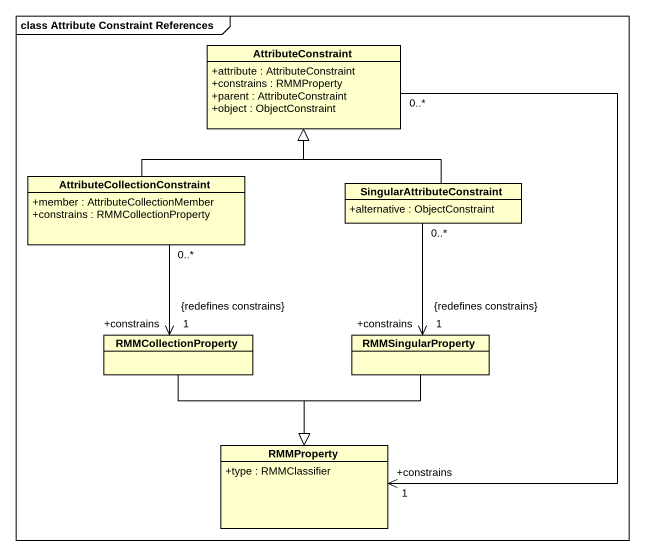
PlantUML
@startuml
mainframe class Attribute Constraint References
hide circle
hide empty members
skinparam classAttributeIconSize 0
class AttributeConstraint {
  +attribute : AttributeConstraint
  +constrains : RMMProperty
  +parent : AttributeConstraint
  +object : ObjectConstraint
}
class "AttributeCollectionConstraint" as AttributeCollectionConstrain {
  +member : AttributeCollectionMember
  +constrains : RMMCollectionProperty
}
class SingularAttributeConstraint {
  +alternative : ObjectConstraint
}
class RMMCollectionProperty
class RMMSingularProperty
class RMMProperty {
  +type : RMMClassifier
}
AttributeConstraint "0..*" --> "+constrains\n1" RMMProperty
AttributeCollectionConstrain -up-|> AttributeConstraint
AttributeCollectionConstrain "0..*" --> "+constrains\n1\n{redefines constrains}" RMMCollectionProperty
SingularAttributeConstraint -up-|> AttributeConstraint
SingularAttributeConstraint "0..*" --> "+constrains\n1\n{redefines constrains}" RMMSingularProperty
RMMCollectionProperty --|> RMMProperty
RMMSingularProperty --|> RMMProperty
@enduml
